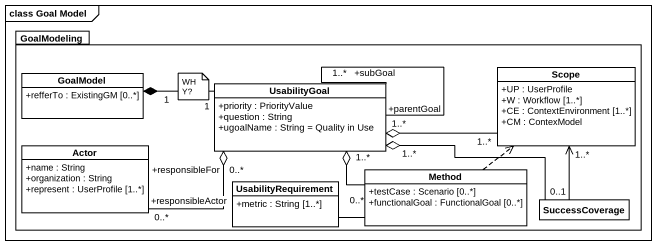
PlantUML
@startuml
mainframe class Goal Model
hide circle
hide empty members
skinparam classAttributeIconSize 0
package GoalModeling {
  class GoalModel {
    +refferTo : ExistingGM [0..*]
  }
  class UsabilityGoal {
    +priority : PriorityValue
    +question : String
    +ugoalName : String = Quality in Use
  }
  class Scope {
    +UP : UserProfile
    +W : Workflow [1..*]
    +CE : ContextEnvironment [1..*]
    +CM : ContexModel
  }
  class "Actor" as Actor_ {
    +name : String
    +organization : String
    +represent : UserProfile [1..*]
  }
  class UsabilityRequirement {
    +metric : String [1..*]
  }
  class Method {
    +testCase : Scenario [0..*]
    +functionalGoal : FunctionalGoal [0..*]
  }
  class SuccessCoverage
}
GoalModel "1" *-right- "1" UsabilityGoal
UsabilityGoal "+parentGoal\n1..*" -- "+subGoal\n1..*" UsabilityGoal
UsabilityGoal "1..*" o-right- "1..*" Scope
UsabilityGoal "0..*\n+responsibleFor" o-left- "0..*\n+responsibleActor" Actor_
UsabilityGoal "1..*" o-right- "0..*" Method
UsabilityGoal o-right- "0..1" SuccessCoverage
Method .up.> Scope
Method -left- UsabilityRequirement
SuccessCoverage -up-> "1..*" Scope
note as N1
  WHY?
end note
@enduml
